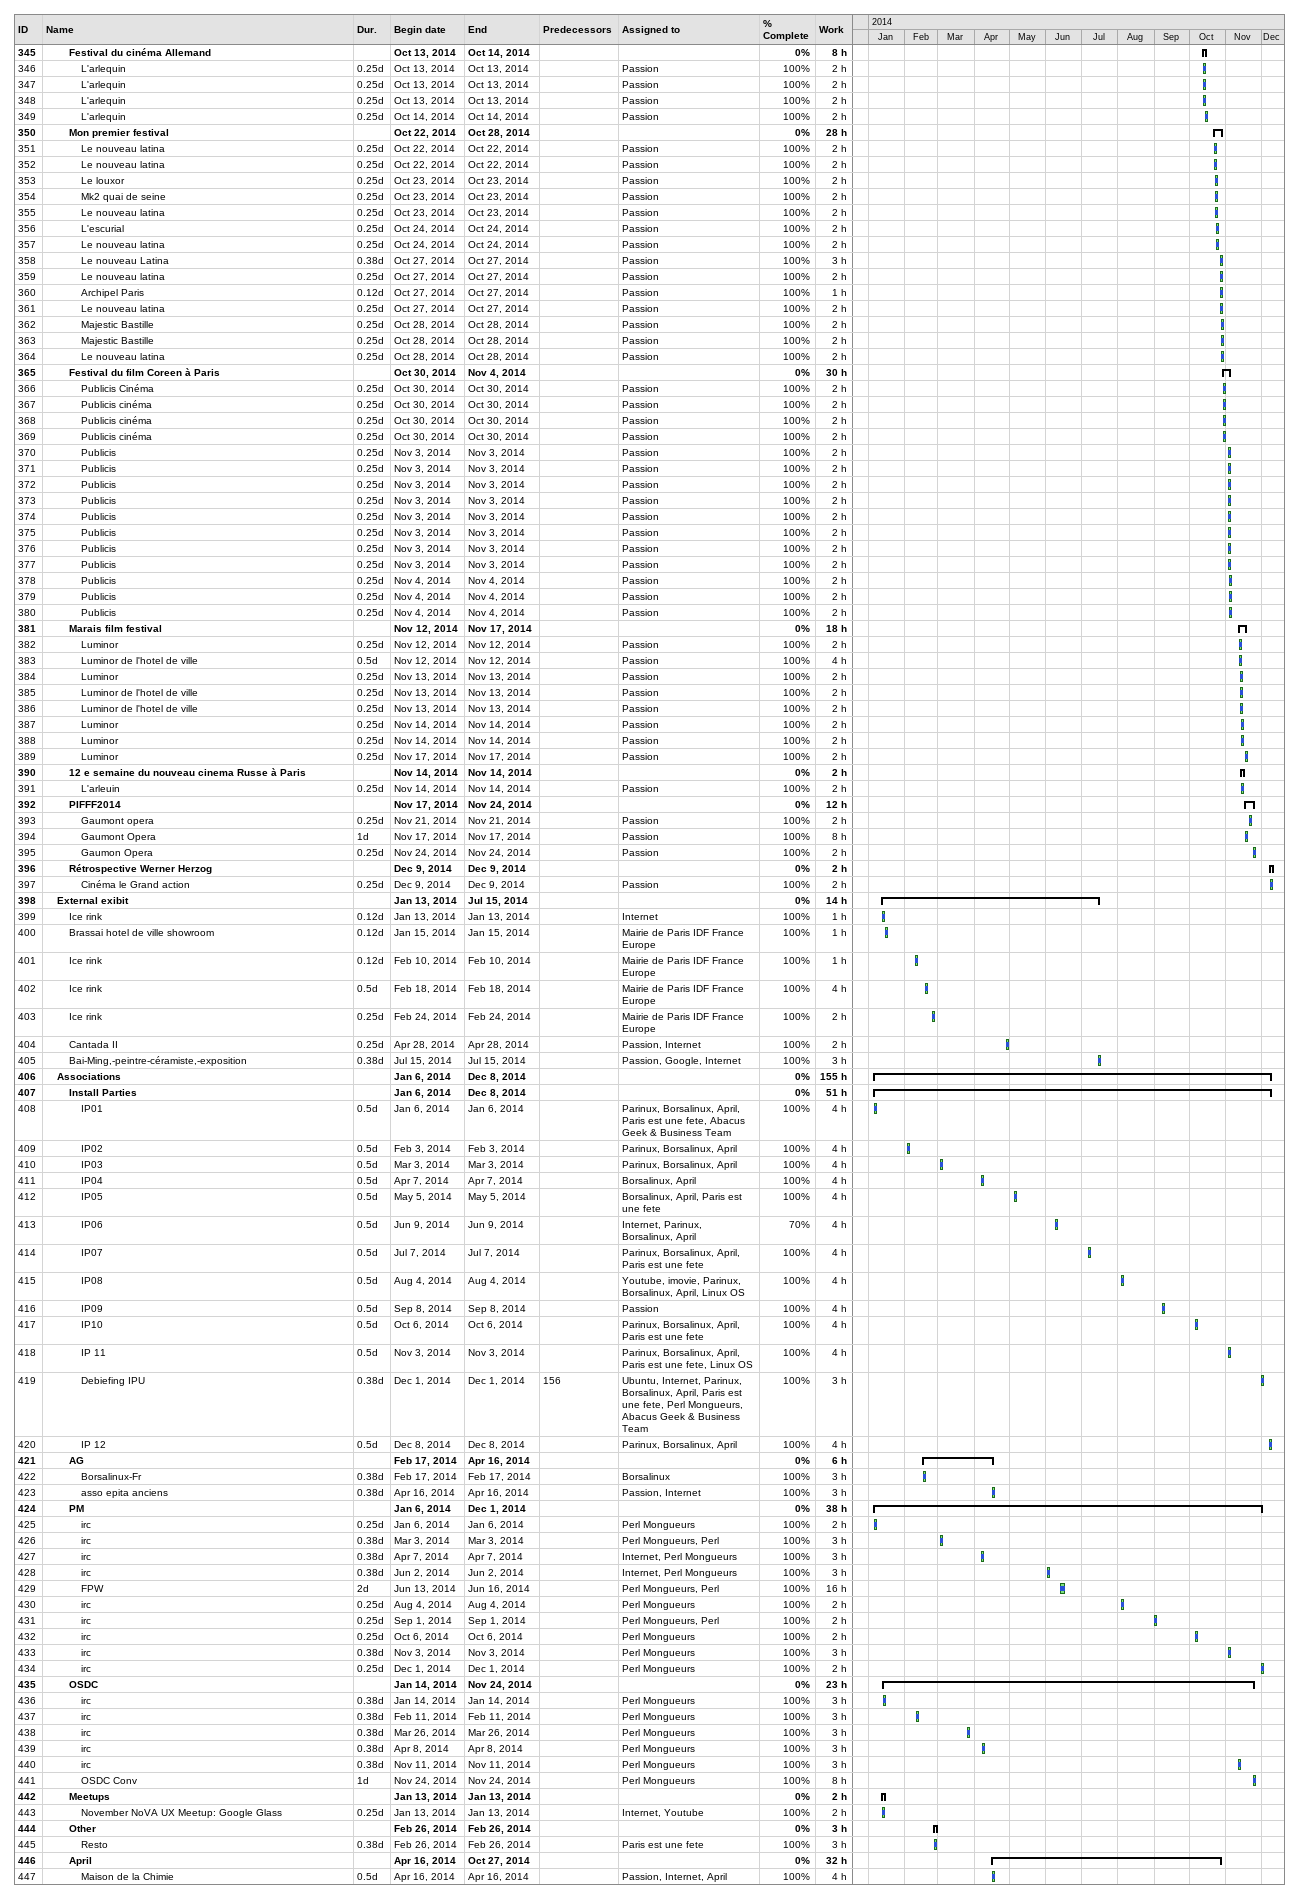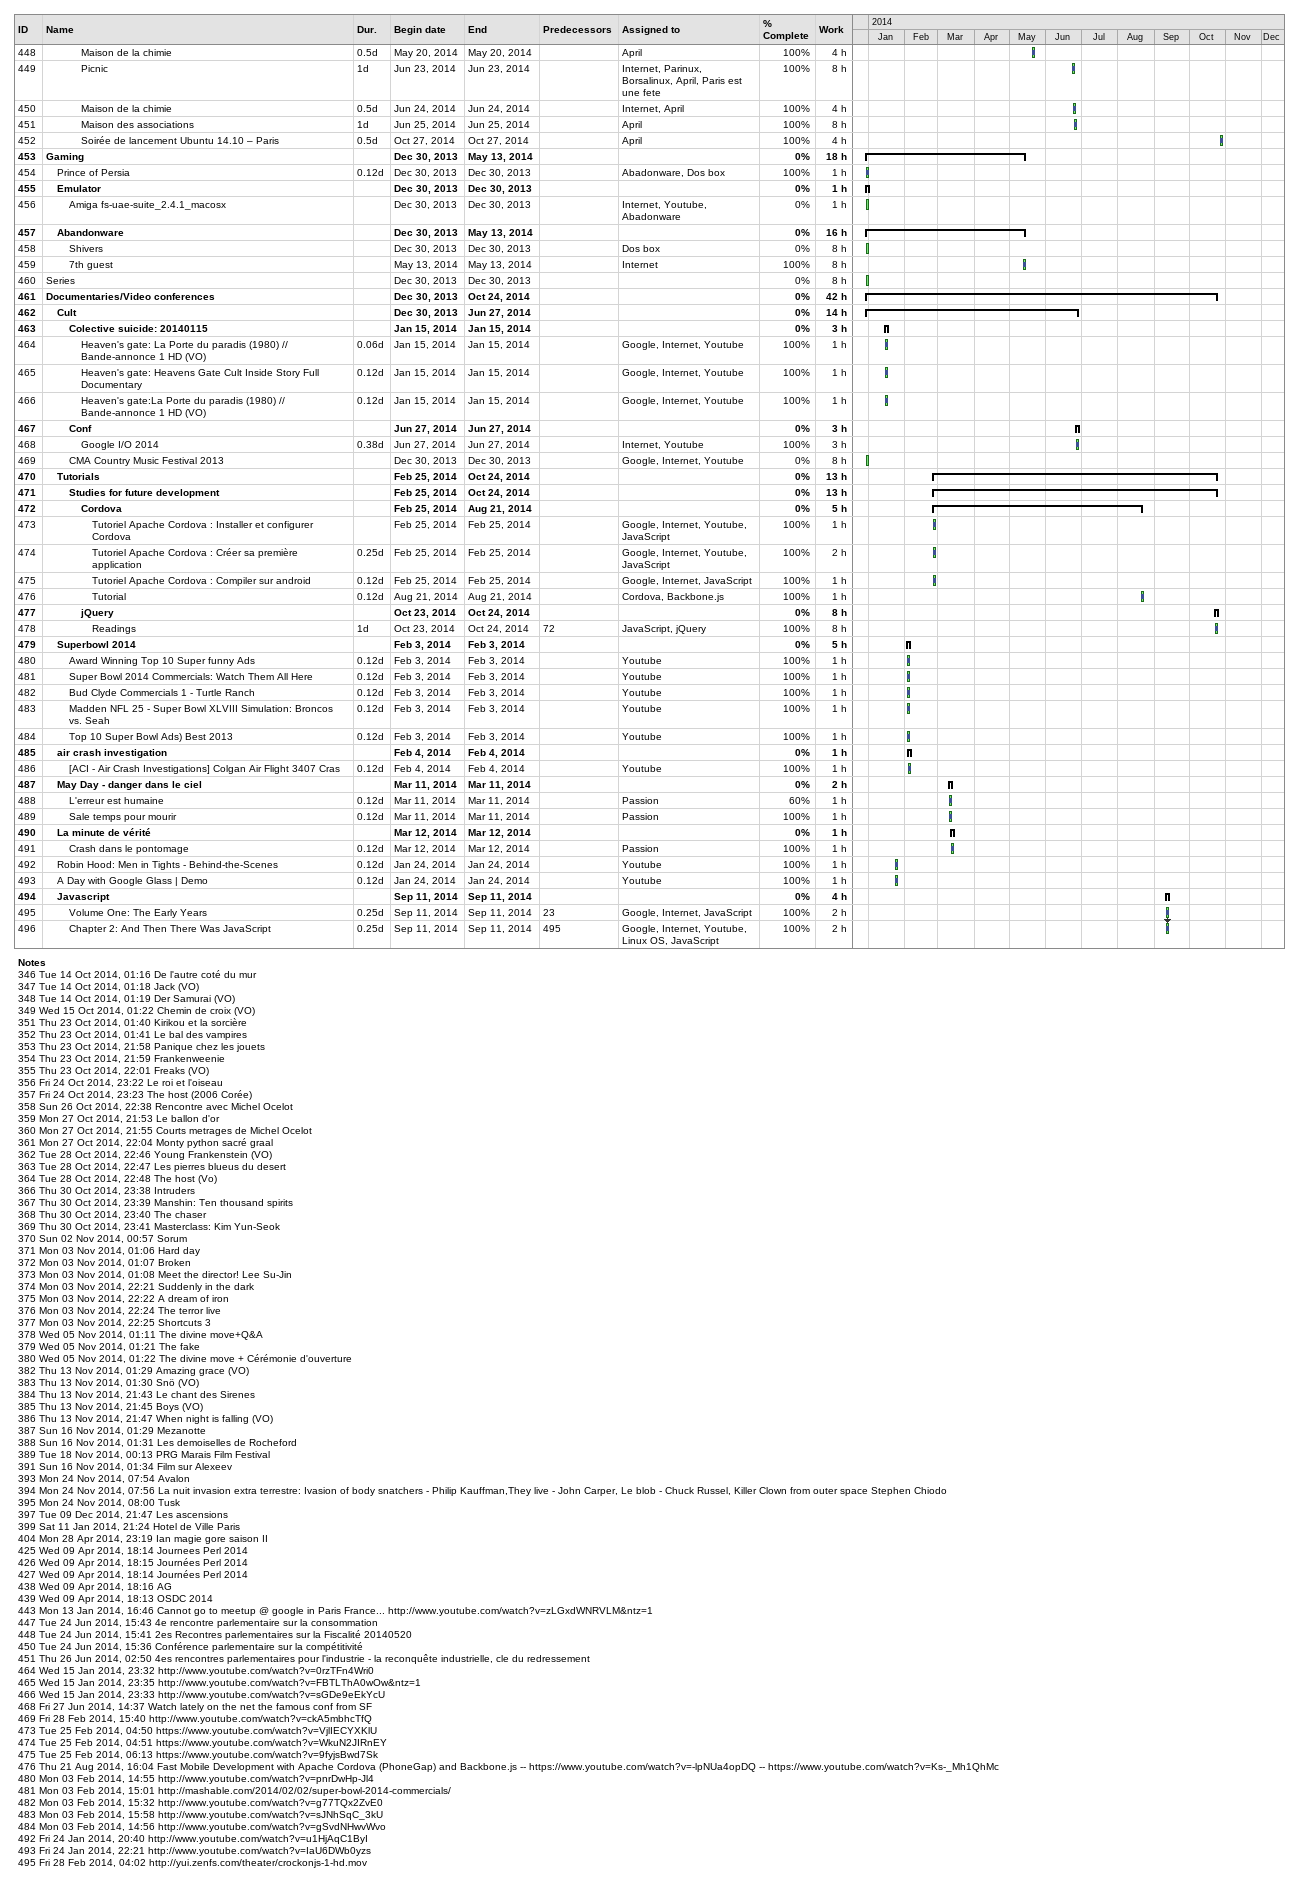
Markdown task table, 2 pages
| ID | Level | Task | Duration | Start | Finish | Predecessors | Resources | % complete | Work (h) |
|---|---|---|---|---|---|---|---|---|---|
| 345 | 3 | **Festival du cinéma Allemand** |  | 2014-10-13 | 2014-10-14 |  |  | 0 | 8 |
| 346 | 4 | L'arlequin | 0.25d | 2014-10-13 | 2014-10-13 |  | Passion | 100 | 2 |
| 347 | 4 | L'arlequin | 0.25d | 2014-10-13 | 2014-10-13 |  | Passion | 100 | 2 |
| 348 | 4 | L'arlequin | 0.25d | 2014-10-13 | 2014-10-13 |  | Passion | 100 | 2 |
| 349 | 4 | L'arlequin | 0.25d | 2014-10-14 | 2014-10-14 |  | Passion | 100 | 2 |
| 350 | 3 | **Mon premier festival** |  | 2014-10-22 | 2014-10-28 |  |  | 0 | 28 |
| 351 | 4 | Le nouveau latina | 0.25d | 2014-10-22 | 2014-10-22 |  | Passion | 100 | 2 |
| 352 | 4 | Le nouveau latina | 0.25d | 2014-10-22 | 2014-10-22 |  | Passion | 100 | 2 |
| 353 | 4 | Le louxor | 0.25d | 2014-10-23 | 2014-10-23 |  | Passion | 100 | 2 |
| 354 | 4 | Mk2 quai de seine | 0.25d | 2014-10-23 | 2014-10-23 |  | Passion | 100 | 2 |
| 355 | 4 | Le nouveau latina | 0.25d | 2014-10-23 | 2014-10-23 |  | Passion | 100 | 2 |
| 356 | 4 | L'escurial | 0.25d | 2014-10-24 | 2014-10-24 |  | Passion | 100 | 2 |
| 357 | 4 | Le nouveau latina | 0.25d | 2014-10-24 | 2014-10-24 |  | Passion | 100 | 2 |
| 358 | 4 | Le nouveau Latina | 0.38d | 2014-10-27 | 2014-10-27 |  | Passion | 100 | 3 |
| 359 | 4 | Le nouveau latina | 0.25d | 2014-10-27 | 2014-10-27 |  | Passion | 100 | 2 |
| 360 | 4 | Archipel Paris | 0.12d | 2014-10-27 | 2014-10-27 |  | Passion | 100 | 1 |
| 361 | 4 | Le nouveau latina | 0.25d | 2014-10-27 | 2014-10-27 |  | Passion | 100 | 2 |
| 362 | 4 | Majestic Bastille | 0.25d | 2014-10-28 | 2014-10-28 |  | Passion | 100 | 2 |
| 363 | 4 | Majestic Bastille | 0.25d | 2014-10-28 | 2014-10-28 |  | Passion | 100 | 2 |
| 364 | 4 | Le nouveau latina | 0.25d | 2014-10-28 | 2014-10-28 |  | Passion | 100 | 2 |
| 365 | 3 | **Festival du film Coreen à Paris** |  | 2014-10-30 | 2014-11-04 |  |  | 0 | 30 |
| 366 | 4 | Publicis Cinéma | 0.25d | 2014-10-30 | 2014-10-30 |  | Passion | 100 | 2 |
| 367 | 4 | Publicis cinéma | 0.25d | 2014-10-30 | 2014-10-30 |  | Passion | 100 | 2 |
| 368 | 4 | Publicis cinéma | 0.25d | 2014-10-30 | 2014-10-30 |  | Passion | 100 | 2 |
| 369 | 4 | Publicis cinéma | 0.25d | 2014-10-30 | 2014-10-30 |  | Passion | 100 | 2 |
| 370 | 4 | Publicis | 0.25d | 2014-11-03 | 2014-11-03 |  | Passion | 100 | 2 |
| 371 | 4 | Publicis | 0.25d | 2014-11-03 | 2014-11-03 |  | Passion | 100 | 2 |
| 372 | 4 | Publicis | 0.25d | 2014-11-03 | 2014-11-03 |  | Passion | 100 | 2 |
| 373 | 4 | Publicis | 0.25d | 2014-11-03 | 2014-11-03 |  | Passion | 100 | 2 |
| 374 | 4 | Publicis | 0.25d | 2014-11-03 | 2014-11-03 |  | Passion | 100 | 2 |
| 375 | 4 | Publicis | 0.25d | 2014-11-03 | 2014-11-03 |  | Passion | 100 | 2 |
| 376 | 4 | Publicis | 0.25d | 2014-11-03 | 2014-11-03 |  | Passion | 100 | 2 |
| 377 | 4 | Publicis | 0.25d | 2014-11-03 | 2014-11-03 |  | Passion | 100 | 2 |
| 378 | 4 | Publicis | 0.25d | 2014-11-04 | 2014-11-04 |  | Passion | 100 | 2 |
| 379 | 4 | Publicis | 0.25d | 2014-11-04 | 2014-11-04 |  | Passion | 100 | 2 |
| 380 | 4 | Publicis | 0.25d | 2014-11-04 | 2014-11-04 |  | Passion | 100 | 2 |
| 381 | 3 | **Marais film festival** |  | 2014-11-12 | 2014-11-17 |  |  | 0 | 18 |
| 382 | 4 | Luminor | 0.25d | 2014-11-12 | 2014-11-12 |  | Passion | 100 | 2 |
| 383 | 4 | Luminor de l'hotel de ville | 0.5d | 2014-11-12 | 2014-11-12 |  | Passion | 100 | 4 |
| 384 | 4 | Luminor | 0.25d | 2014-11-13 | 2014-11-13 |  | Passion | 100 | 2 |
| 385 | 4 | Luminor de l'hotel de ville | 0.25d | 2014-11-13 | 2014-11-13 |  | Passion | 100 | 2 |
| 386 | 4 | Luminor de l'hotel de ville | 0.25d | 2014-11-13 | 2014-11-13 |  | Passion | 100 | 2 |
| 387 | 4 | Luminor | 0.25d | 2014-11-14 | 2014-11-14 |  | Passion | 100 | 2 |
| 388 | 4 | Luminor | 0.25d | 2014-11-14 | 2014-11-14 |  | Passion | 100 | 2 |
| 389 | 4 | Luminor | 0.25d | 2014-11-17 | 2014-11-17 |  | Passion | 100 | 2 |
| 390 | 3 | **12 e semaine du nouveau cinema Russe à Paris** |  | 2014-11-14 | 2014-11-14 |  |  | 0 | 2 |
| 391 | 4 | L'arleuin | 0.25d | 2014-11-14 | 2014-11-14 |  | Passion | 100 | 2 |
| 392 | 3 | **PIFFF2014** |  | 2014-11-17 | 2014-11-24 |  |  | 0 | 12 |
| 393 | 4 | Gaumont opera | 0.25d | 2014-11-21 | 2014-11-21 |  | Passion | 100 | 2 |
| 394 | 4 | Gaumont Opera | 1d | 2014-11-17 | 2014-11-17 |  | Passion | 100 | 8 |
| 395 | 4 | Gaumon Opera | 0.25d | 2014-11-24 | 2014-11-24 |  | Passion | 100 | 2 |
| 396 | 3 | **Rétrospective Werner Herzog** |  | 2014-12-09 | 2014-12-09 |  |  | 0 | 2 |
| 397 | 4 | Cinéma le Grand action | 0.25d | 2014-12-09 | 2014-12-09 |  | Passion | 100 | 2 |
| 398 | 2 | **External exibit** |  | 2014-01-13 | 2014-07-15 |  |  | 0 | 14 |
| 399 | 3 | Ice rink | 0.12d | 2014-01-13 | 2014-01-13 |  | Internet | 100 | 1 |
| 400 | 3 | Brassai hotel de ville showroom | 0.12d | 2014-01-15 | 2014-01-15 |  | Mairie de Paris IDF France Europe | 100 | 1 |
| 401 | 3 | Ice rink | 0.12d | 2014-02-10 | 2014-02-10 |  | Mairie de Paris IDF France Europe | 100 | 1 |
| 402 | 3 | Ice rink | 0.5d | 2014-02-18 | 2014-02-18 |  | Mairie de Paris IDF France Europe | 100 | 4 |
| 403 | 3 | Ice rink | 0.25d | 2014-02-24 | 2014-02-24 |  | Mairie de Paris IDF France Europe | 100 | 2 |
| 404 | 3 | Cantada II | 0.25d | 2014-04-28 | 2014-04-28 |  | Passion, Internet | 100 | 2 |
| 405 | 3 | Bai-Ming,-peintre-céramiste,-exposition | 0.38d | 2014-07-15 | 2014-07-15 |  | Passion, Google, Internet | 100 | 3 |
| 406 | 2 | **Associations** |  | 2014-01-06 | 2014-12-08 |  |  | 0 | 155 |
| 407 | 3 | **Install Parties** |  | 2014-01-06 | 2014-12-08 |  |  | 0 | 51 |
| 408 | 4 | IP01 | 0.5d | 2014-01-06 | 2014-01-06 |  | Parinux, Borsalinux, April, Paris est une fete, Abacus Geek & Business Team | 100 | 4 |
| 409 | 4 | IP02 | 0.5d | 2014-02-03 | 2014-02-03 |  | Parinux, Borsalinux, April | 100 | 4 |
| 410 | 4 | IP03 | 0.5d | 2014-03-03 | 2014-03-03 |  | Parinux, Borsalinux, April | 100 | 4 |
| 411 | 4 | IP04 | 0.5d | 2014-04-07 | 2014-04-07 |  | Borsalinux, April | 100 | 4 |
| 412 | 4 | IP05 | 0.5d | 2014-05-05 | 2014-05-05 |  | Borsalinux, April, Paris est une fete | 100 | 4 |
| 413 | 4 | IP06 | 0.5d | 2014-06-09 | 2014-06-09 |  | Internet, Parinux, Borsalinux, April | 70 | 4 |
| 414 | 4 | IP07 | 0.5d | 2014-07-07 | 2014-07-07 |  | Parinux, Borsalinux, April, Paris est une fete | 100 | 4 |
| 415 | 4 | IP08 | 0.5d | 2014-08-04 | 2014-08-04 |  | Youtube, imovie, Parinux, Borsalinux, April, Linux OS | 100 | 4 |
| 416 | 4 | IP09 | 0.5d | 2014-09-08 | 2014-09-08 |  | Passion | 100 | 4 |
| 417 | 4 | IP10 | 0.5d | 2014-10-06 | 2014-10-06 |  | Parinux, Borsalinux, April, Paris est une fete | 100 | 4 |
| 418 | 4 | IP 11 | 0.5d | 2014-11-03 | 2014-11-03 |  | Parinux, Borsalinux, April, Paris est une fete, Linux OS | 100 | 4 |
| 419 | 4 | Debiefing IPU | 0.38d | 2014-12-01 | 2014-12-01 | 156 | Ubuntu, Internet, Parinux, Borsalinux, April, Paris est une fete, Perl Mongueurs, Abacus Geek & Business Team | 100 | 3 |
| 420 | 4 | IP 12 | 0.5d | 2014-12-08 | 2014-12-08 |  | Parinux, Borsalinux, April | 100 | 4 |
| 421 | 3 | **AG** |  | 2014-02-17 | 2014-04-16 |  |  | 0 | 6 |
| 422 | 4 | Borsalinux-Fr | 0.38d | 2014-02-17 | 2014-02-17 |  | Borsalinux | 100 | 3 |
| 423 | 4 | asso epita anciens | 0.38d | 2014-04-16 | 2014-04-16 |  | Passion, Internet | 100 | 3 |
| 424 | 3 | **PM** |  | 2014-01-06 | 2014-12-01 |  |  | 0 | 38 |
| 425 | 4 | irc | 0.25d | 2014-01-06 | 2014-01-06 |  | Perl Mongueurs | 100 | 2 |
| 426 | 4 | irc | 0.38d | 2014-03-03 | 2014-03-03 |  | Perl Mongueurs, Perl | 100 | 3 |
| 427 | 4 | irc | 0.38d | 2014-04-07 | 2014-04-07 |  | Internet, Perl Mongueurs | 100 | 3 |
| 428 | 4 | irc | 0.38d | 2014-06-02 | 2014-06-02 |  | Internet, Perl Mongueurs | 100 | 3 |
| 429 | 4 | FPW | 2d | 2014-06-13 | 2014-06-16 |  | Perl Mongueurs, Perl | 100 | 16 |
| 430 | 4 | irc | 0.25d | 2014-08-04 | 2014-08-04 |  | Perl Mongueurs | 100 | 2 |
| 431 | 4 | irc | 0.25d | 2014-09-01 | 2014-09-01 |  | Perl Mongueurs, Perl | 100 | 2 |
| 432 | 4 | irc | 0.25d | 2014-10-06 | 2014-10-06 |  | Perl Mongueurs | 100 | 2 |
| 433 | 4 | irc | 0.38d | 2014-11-03 | 2014-11-03 |  | Perl Mongueurs | 100 | 3 |
| 434 | 4 | irc | 0.25d | 2014-12-01 | 2014-12-01 |  | Perl Mongueurs | 100 | 2 |
| 435 | 3 | **OSDC** |  | 2014-01-14 | 2014-11-24 |  |  | 0 | 23 |
| 436 | 4 | irc | 0.38d | 2014-01-14 | 2014-01-14 |  | Perl Mongueurs | 100 | 3 |
| 437 | 4 | irc | 0.38d | 2014-02-11 | 2014-02-11 |  | Perl Mongueurs | 100 | 3 |
| 438 | 4 | irc | 0.38d | 2014-03-26 | 2014-03-26 |  | Perl Mongueurs | 100 | 3 |
| 439 | 4 | irc | 0.38d | 2014-04-08 | 2014-04-08 |  | Perl Mongueurs | 100 | 3 |
| 440 | 4 | irc | 0.38d | 2014-11-11 | 2014-11-11 |  | Perl Mongueurs | 100 | 3 |
| 441 | 4 | OSDC Conv | 1d | 2014-11-24 | 2014-11-24 |  | Perl Mongueurs | 100 | 8 |
| 442 | 3 | **Meetups** |  | 2014-01-13 | 2014-01-13 |  |  | 0 | 2 |
| 443 | 4 | November NoVA UX Meetup: Google Glass | 0.25d | 2014-01-13 | 2014-01-13 |  | Internet, Youtube | 100 | 2 |
| 444 | 3 | **Other** |  | 2014-02-26 | 2014-02-26 |  |  | 0 | 3 |
| 445 | 4 | Resto | 0.38d | 2014-02-26 | 2014-02-26 |  | Paris est une fete | 100 | 3 |
| 446 | 3 | **April** |  | 2014-04-16 | 2014-10-27 |  |  | 0 | 32 |
| 447 | 4 | Maison de la Chimie | 0.5d | 2014-04-16 | 2014-04-16 |  | Passion, Internet, April | 100 | 4 |
| 448 | 4 | Maison de la chimie | 0.5d | 2014-05-20 | 2014-05-20 |  | April | 100 | 4 |
| 449 | 4 | Picnic | 1d | 2014-06-23 | 2014-06-23 |  | Internet, Parinux, Borsalinux, April, Paris est une fete | 100 | 8 |
| 450 | 4 | Maison de la chimie | 0.5d | 2014-06-24 | 2014-06-24 |  | Internet, April | 100 | 4 |
| 451 | 4 | Maison des associations | 1d | 2014-06-25 | 2014-06-25 |  | April | 100 | 8 |
| 452 | 4 | Soirée de lancement Ubuntu 14.10 – Paris | 0.5d | 2014-10-27 | 2014-10-27 |  | April | 100 | 4 |
| 453 | 1 | **Gaming** |  | 2013-12-30 | 2014-05-13 |  |  | 0 | 18 |
| 454 | 2 | Prince of Persia | 0.12d | 2013-12-30 | 2013-12-30 |  | Abadonware, Dos box | 100 | 1 |
| 455 | 2 | **Emulator** |  | 2013-12-30 | 2013-12-30 |  |  | 0 | 1 |
| 456 | 3 | Amiga fs-uae-suite_2.4.1_macosx |  | 2013-12-30 | 2013-12-30 |  | Internet, Youtube, Abadonware | 0 | 1 |
| 457 | 2 | **Abandonware** |  | 2013-12-30 | 2014-05-13 |  |  | 0 | 16 |
| 458 | 3 | Shivers |  | 2013-12-30 | 2013-12-30 |  | Dos box | 0 | 8 |
| 459 | 3 | 7th guest |  | 2014-05-13 | 2014-05-13 |  | Internet | 100 | 8 |
| 460 | 1 | Series |  | 2013-12-30 | 2013-12-30 |  |  | 0 | 8 |
| 461 | 1 | **Documentaries/Video conferences** |  | 2013-12-30 | 2014-10-24 |  |  | 0 | 42 |
| 462 | 2 | **Cult** |  | 2013-12-30 | 2014-06-27 |  |  | 0 | 14 |
| 463 | 3 | **Colective suicide: 20140115** |  | 2014-01-15 | 2014-01-15 |  |  | 0 | 3 |
| 464 | 4 | Heaven's gate: La Porte du paradis (1980) // Bande-annonce 1 HD (VO) | 0.06d | 2014-01-15 | 2014-01-15 |  | Google, Internet, Youtube | 100 | 1 |
| 465 | 4 | Heaven's gate: Heavens Gate Cult Inside Story Full Documentary | 0.12d | 2014-01-15 | 2014-01-15 |  | Google, Internet, Youtube | 100 | 1 |
| 466 | 4 | Heaven's gate:La Porte du paradis (1980) // Bande-annonce 1 HD (VO) | 0.12d | 2014-01-15 | 2014-01-15 |  | Google, Internet, Youtube | 100 | 1 |
| 467 | 3 | **Conf** |  | 2014-06-27 | 2014-06-27 |  |  | 0 | 3 |
| 468 | 4 | Google I/O 2014 | 0.38d | 2014-06-27 | 2014-06-27 |  | Internet, Youtube | 100 | 3 |
| 469 | 3 | CMA Country Music Festival 2013 |  | 2013-12-30 | 2013-12-30 |  | Google, Internet, Youtube | 0 | 8 |
| 470 | 2 | **Tutorials** |  | 2014-02-25 | 2014-10-24 |  |  | 0 | 13 |
| 471 | 3 | **Studies for future development** |  | 2014-02-25 | 2014-10-24 |  |  | 0 | 13 |
| 472 | 4 | **Cordova** |  | 2014-02-25 | 2014-08-21 |  |  | 0 | 5 |
| 473 | 5 | Tutoriel Apache Cordova : Installer et configurer Cordova |  | 2014-02-25 | 2014-02-25 |  | Google, Internet, Youtube, JavaScript | 100 | 1 |
| 474 | 5 | Tutoriel Apache Cordova : Créer sa première application | 0.25d | 2014-02-25 | 2014-02-25 |  | Google, Internet, Youtube, JavaScript | 100 | 2 |
| 475 | 5 | Tutoriel Apache Cordova : Compiler sur android | 0.12d | 2014-02-25 | 2014-02-25 |  | Google, Internet, JavaScript | 100 | 1 |
| 476 | 5 | Tutorial | 0.12d | 2014-08-21 | 2014-08-21 |  | Cordova, Backbone.js | 100 | 1 |
| 477 | 4 | **jQuery** |  | 2014-10-23 | 2014-10-24 |  |  | 0 | 8 |
| 478 | 5 | Readings | 1d | 2014-10-23 | 2014-10-24 | 72 | JavaScript, jQuery | 100 | 8 |
| 479 | 2 | **Superbowl 2014** |  | 2014-02-03 | 2014-02-03 |  |  | 0 | 5 |
| 480 | 3 | Award Winning Top 10 Super funny Ads | 0.12d | 2014-02-03 | 2014-02-03 |  | Youtube | 100 | 1 |
| 481 | 3 | Super Bowl 2014 Commercials: Watch Them All Here | 0.12d | 2014-02-03 | 2014-02-03 |  | Youtube | 100 | 1 |
| 482 | 3 | Bud Clyde Commercials 1 - Turtle Ranch | 0.12d | 2014-02-03 | 2014-02-03 |  | Youtube | 100 | 1 |
| 483 | 3 | Madden NFL 25 - Super Bowl XLVIII Simulation: Broncos vs. Seah | 0.12d | 2014-02-03 | 2014-02-03 |  | Youtube | 100 | 1 |
| 484 | 3 | Top 10 Super Bowl Ads) Best 2013 | 0.12d | 2014-02-03 | 2014-02-03 |  | Youtube | 100 | 1 |
| 485 | 2 | **air crash investigation** |  | 2014-02-04 | 2014-02-04 |  |  | 0 | 1 |
| 486 | 3 | [ACI - Air Crash Investigations] Colgan Air Flight 3407 Cras | 0.12d | 2014-02-04 | 2014-02-04 |  | Youtube | 100 | 1 |
| 487 | 2 | **May Day - danger dans le ciel** |  | 2014-03-11 | 2014-03-11 |  |  | 0 | 2 |
| 488 | 3 | L'erreur est humaine | 0.12d | 2014-03-11 | 2014-03-11 |  | Passion | 60 | 1 |
| 489 | 3 | Sale temps pour mourir | 0.12d | 2014-03-11 | 2014-03-11 |  | Passion | 100 | 1 |
| 490 | 2 | **La minute de vérité** |  | 2014-03-12 | 2014-03-12 |  |  | 0 | 1 |
| 491 | 3 | Crash dans le pontomage | 0.12d | 2014-03-12 | 2014-03-12 |  | Passion | 100 | 1 |
| 492 | 2 | Robin Hood: Men in Tights - Behind-the-Scenes | 0.12d | 2014-01-24 | 2014-01-24 |  | Youtube | 100 | 1 |
| 493 | 2 | A Day with Google Glass \| Demo | 0.12d | 2014-01-24 | 2014-01-24 |  | Youtube | 100 | 1 |
| 494 | 2 | **Javascript** |  | 2014-09-11 | 2014-09-11 |  |  | 0 | 4 |
| 495 | 3 | Volume One: The Early Years | 0.25d | 2014-09-11 | 2014-09-11 | 23 | Google, Internet, JavaScript | 100 | 2 |
| 496 | 3 | Chapter 2: And Then There Was JavaScript | 0.25d | 2014-09-11 | 2014-09-11 | 495 | Google, Internet, Youtube, Linux OS, JavaScript | 100 | 2 |

Notes
- 346: Tue 14 Oct 2014, 01:16 De l'autre coté du mur
- 347: Tue 14 Oct 2014, 01:18 Jack (VO)
- 348: Tue 14 Oct 2014, 01:19 Der Samurai (VO)
- 349: Wed 15 Oct 2014, 01:22 Chemin de croix (VO)
- 351: Thu 23 Oct 2014, 01:40 Kirikou et la sorcière
- 352: Thu 23 Oct 2014, 01:41 Le bal des vampires
- 353: Thu 23 Oct 2014, 21:58 Panique chez les jouets
- 354: Thu 23 Oct 2014, 21:59 Frankenweenie
- 355: Thu 23 Oct 2014, 22:01 Freaks (VO)
- 356: Fri 24 Oct 2014, 23:22 Le roi et l'oiseau
- 357: Fri 24 Oct 2014, 23:23 The host (2006 Corée)
- 358: Sun 26 Oct 2014, 22:38 Rencontre avec Michel Ocelot
- 359: Mon 27 Oct 2014, 21:53 Le ballon d'or
- 360: Mon 27 Oct 2014, 21:55 Courts metrages de Michel Ocelot
- 361: Mon 27 Oct 2014, 22:04 Monty python sacré graal
- 362: Tue 28 Oct 2014, 22:46 Young Frankenstein (VO)
- 363: Tue 28 Oct 2014, 22:47 Les pierres blueus du desert
- 364: Tue 28 Oct 2014, 22:48 The host (Vo)
- 366: Thu 30 Oct 2014, 23:38 Intruders
- 367: Thu 30 Oct 2014, 23:39 Manshin: Ten thousand spirits
- 368: Thu 30 Oct 2014, 23:40 The chaser
- 369: Thu 30 Oct 2014, 23:41 Masterclass: Kim Yun-Seok
- 370: Sun 02 Nov 2014, 00:57 Sorum
- 371: Mon 03 Nov 2014, 01:06 Hard day
- 372: Mon 03 Nov 2014, 01:07 Broken
- 373: Mon 03 Nov 2014, 01:08 Meet the director! Lee Su-Jin
- 374: Mon 03 Nov 2014, 22:21 Suddenly in the dark
- 375: Mon 03 Nov 2014, 22:22 A dream of iron
- 376: Mon 03 Nov 2014, 22:24 The terror live
- 377: Mon 03 Nov 2014, 22:25 Shortcuts 3
- 378: Wed 05 Nov 2014, 01:11 The divine move+Q&A
- 379: Wed 05 Nov 2014, 01:21 The fake
- 380: Wed 05 Nov 2014, 01:22 The divine move + Cérémonie d'ouverture
- 382: Thu 13 Nov 2014, 01:29 Amazing grace (VO)
- 383: Thu 13 Nov 2014, 01:30 Snö (VO)
- 384: Thu 13 Nov 2014, 21:43 Le chant des Sirenes
- 385: Thu 13 Nov 2014, 21:45 Boys (VO)
- 386: Thu 13 Nov 2014, 21:47 When night is falling (VO)
- 387: Sun 16 Nov 2014, 01:29 Mezanotte
- 388: Sun 16 Nov 2014, 01:31 Les demoiselles de Rocheford
- 389: Tue 18 Nov 2014, 00:13 PRG Marais Film Festival
- 391: Sun 16 Nov 2014, 01:34 Film sur Alexeev
- 393: Mon 24 Nov 2014, 07:54 Avalon
- 394: Mon 24 Nov 2014, 07:56 La nuit invasion extra terrestre: Ivasion of body snatchers - Philip Kauffman,They live - John Carper, Le blob - Chuck Russel, Killer Clown from outer space Stephen Chiodo
- 395: Mon 24 Nov 2014, 08:00 Tusk
- 397: Tue 09 Dec 2014, 21:47 Les ascensions
- 399: Sat 11 Jan 2014, 21:24 Hotel de Ville Paris
- 404: Mon 28 Apr 2014, 23:19 Ian magie gore saison II
- 425: Wed 09 Apr 2014, 18:14 Journees Perl 2014
- 426: Wed 09 Apr 2014, 18:15 Journées Perl 2014
- 427: Wed 09 Apr 2014, 18:14 Journées Perl 2014
- 438: Wed 09 Apr 2014, 18:16 AG
- 439: Wed 09 Apr 2014, 18:13 OSDC 2014
- 443: Mon 13 Jan 2014, 16:46 Cannot go to meetup @ google in Paris France... http://www.youtube.com/watch?v=zLGxdWNRVLM&ntz=1
- 447: Tue 24 Jun 2014, 15:43 4e rencontre parlementaire sur la consommation
- 448: Tue 24 Jun 2014, 15:41 2es Recontres parlementaires sur la Fiscalité 20140520
- 450: Tue 24 Jun 2014, 15:36 Conférence parlementaire sur la compétitivité
- 451: Thu 26 Jun 2014, 02:50 4es rencontres parlementaires pour l'industrie - la reconquête industrielle, cle du redressement
- 464: Wed 15 Jan 2014, 23:32 http://www.youtube.com/watch?v=0rzTFn4Wri0
- 465: Wed 15 Jan 2014, 23:35 http://www.youtube.com/watch?v=FBTLThA0wOw&ntz=1
- 466: Wed 15 Jan 2014, 23:33 http://www.youtube.com/watch?v=sGDe9eEkYcU
- 468: Fri 27 Jun 2014, 14:37 Watch lately on the net the famous conf from SF
- 469: Fri 28 Feb 2014, 15:40 http://www.youtube.com/watch?v=ckA5mbhcTfQ
- 473: Tue 25 Feb 2014, 04:50 https://www.youtube.com/watch?v=VjlIECYXKlU
- 474: Tue 25 Feb 2014, 04:51 https://www.youtube.com/watch?v=WkuN2JIRnEY
- 475: Tue 25 Feb 2014, 06:13 https://www.youtube.com/watch?v=9fyjsBwd7Sk
- 476: Thu 21 Aug 2014, 16:04 Fast Mobile Development with Apache Cordova (PhoneGap) and Backbone.js -- https://www.youtube.com/watch?v=-lpNUa4opDQ -- https://www.youtube.com/watch?v=Ks-_Mh1QhMc
- 480: Mon 03 Feb 2014, 14:55 http://www.youtube.com/watch?v=pnrDwHp-Jl4
- 481: Mon 03 Feb 2014, 15:01 http://mashable.com/2014/02/02/super-bowl-2014-commercials/
- 482: Mon 03 Feb 2014, 15:32 http://www.youtube.com/watch?v=g77TQx2ZvE0
- 483: Mon 03 Feb 2014, 15:58 http://www.youtube.com/watch?v=sJNhSqC_3kU
- 484: Mon 03 Feb 2014, 14:56 http://www.youtube.com/watch?v=gSvdNHwvWvo
- 492: Fri 24 Jan 2014, 20:40 http://www.youtube.com/watch?v=u1HjAqC1ByI
- 493: Fri 24 Jan 2014, 22:21 http://www.youtube.com/watch?v=IaU6DWb0yzs
- 495: Fri 28 Feb 2014, 04:02 http://yui.zenfs.com/theater/crockonjs-1-hd.mov
